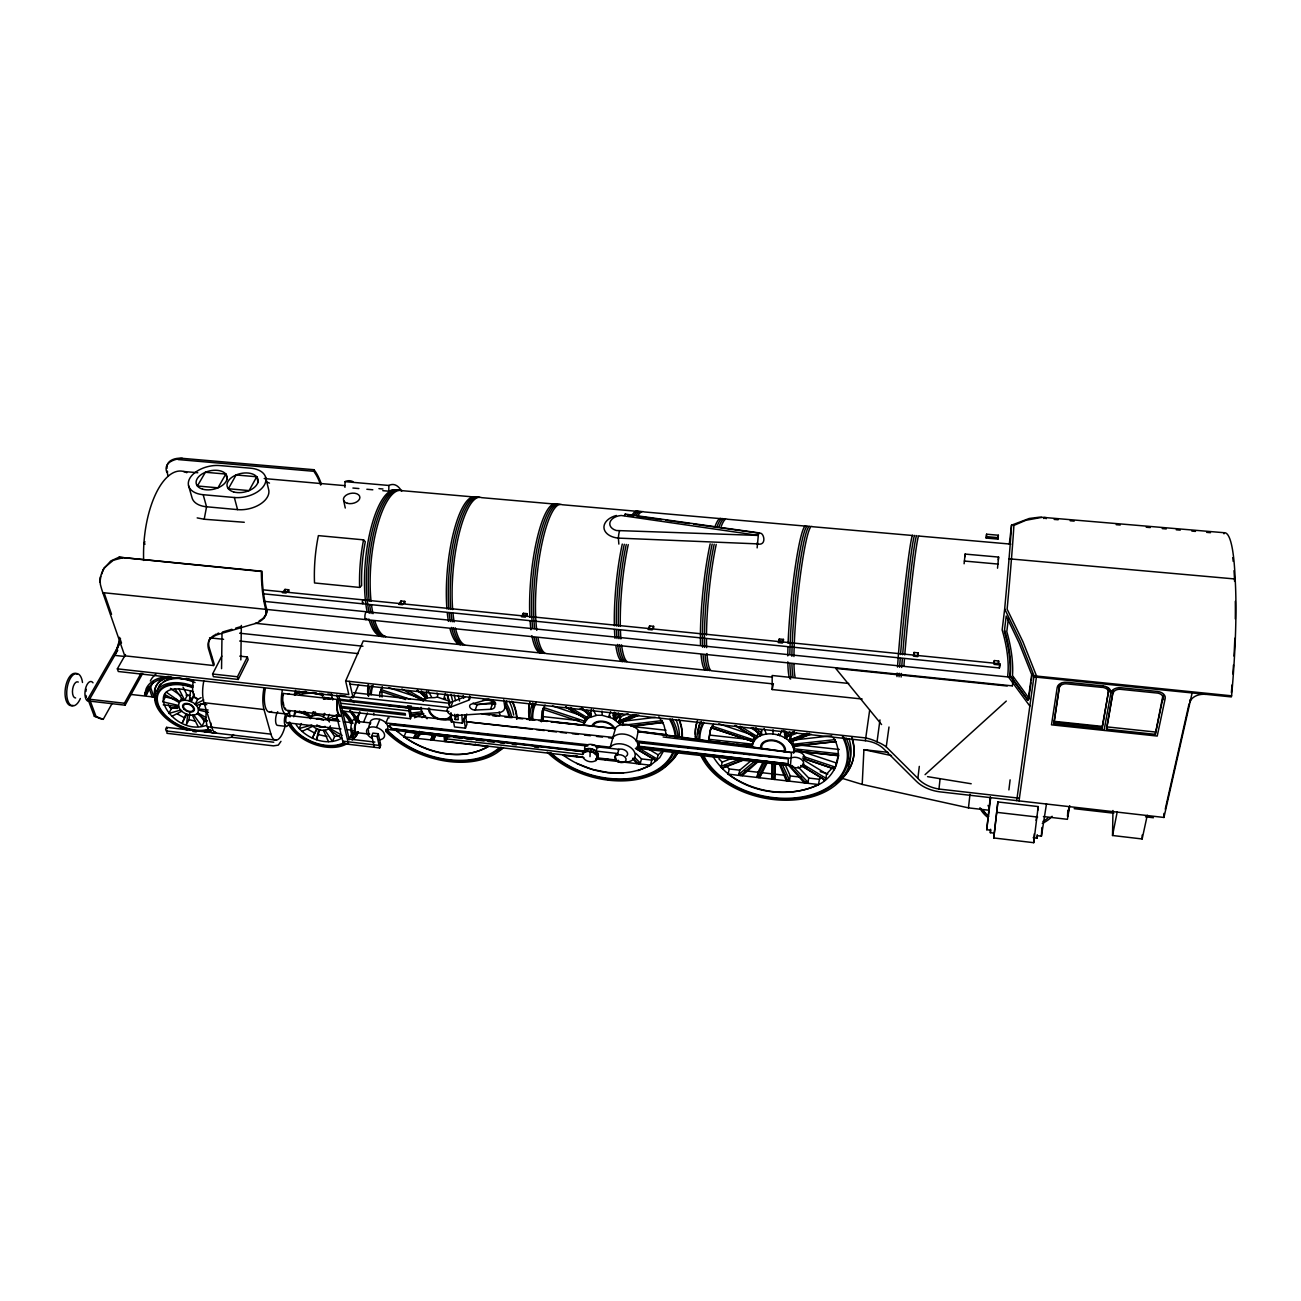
<?xml version="1.0" encoding="UTF-8"?>
<svg xmlns="http://www.w3.org/2000/svg" width="1301" height="1301" viewBox="0 0 1301 1301"><rect width="100%" height="100%" fill="white"/><g stroke="black" fill="none" stroke-linecap="round" stroke-linejoin="round"><path stroke-width="1.5" d="M649.606 627.651L649.606 625.927L653.606 626.318L653.606 628.058M1112.973 810.507L1112.534 835.502L1142.148 838.966L1142.148 835.096M788.13 763.833L788.292 758.857L638.661 742.725L638.986 746.953L788.13 763.833L639.181 746.254M635.701 739.96L636.287 740.903L790.488 758.255A7.839 5.188 11.1 0 1 801.449 759.475A7.839 5.188 11.1 0 1 801.4 766.874A7.839 5.188 11.1 0 1 790.423 765.655L791.561 752.563A7.806 5.188 11 0 1 801.758 753.246A7.806 5.188 11 0 1 803.644 760.239M221.56 668.649L222.016 633.034M240.831 659.9L241.352 625.439M344.944 487.338L345.041 481.646A69.587 23.694 -84.9 0 1 352.961 481.695M1113.136 693.254L1113.314 692.62A6.814 4.635 1.7 0 1 1119.868 689.254L1157.923 693.124A6.879 4.651 0.8 0 1 1162.98 697.694L1155.304 734.349L1106.533 729.178L1113.347 690.294M1106.533 729.178L1112.81 692.929M1059.518 685.464L1053.891 723.6L1102.126 728.706L1108.68 690.473A6.781 4.635 2.1 0 0 1108.176 688.814M382.787 490.672L388.755 491.193L388.901 485.468L345.041 481.646M1102.126 728.706L1102.191 726.397L1054.021 721.307M1108.631 692.799L1108.68 692.148A6.781 4.635 2.1 0 0 1103.59 687.595L1102.679 685.903M757.133 547.884L758.304 535.394L621.162 515.489A12.116 7.822 -4.4 0 0 610.023 522.205A12.116 7.822 -4.4 0 0 616.398 530.515L757.621 535.41M1067.796 810.263L1067.552 816.361L1069.194 806.636M779.332 638.986L779.25 640.726L783.365 641.133L783.446 639.393L779.332 638.986L778.291 642.613L782.421 643.019L783.446 639.393M104.047 568.147L100.031 577.872L100.372 584.377A80.077 36.363 -85 0 0 102.795 592.638L124.75 655.818L213.543 665.543L208.583 649.069A24.849 15.579 25.3 0 1 207.997 644.418L208.079 643.686A24.849 15.579 25.3 0 1 209.168 640.287L209.445 639.946A36.119 22.621 25 0 1 218.031 634.449L252.004 624.48A38.445 24.752 26.3 0 0 263.566 618.512L265.859 614.479L265.892 609.567M264.103 617.894L266.51 613.145L266.396 608.006A81.459 29.956 -84.9 0 1 262.07 573.692L262.038 571.253L119.058 557.202L110.748 560.975L103.267 569.431M988.695 810.214L968.464 807.872L862.205 784.422L863.913 749.669L887.949 752.336M1192.123 692.945L1163.94 817.451L939.566 791.805A32.476 21.45 7.2 0 1 926.605 788.146L924.653 787.203A32.476 21.45 7.2 0 1 916.473 781.364L883.477 748.595A23.955 15.954 9.2 0 0 865.36 740.708L869.67 710.151M262.786 589.808L999.851 663.738L999.672 665.836M1033.157 837.73L1037.043 838.202L1037.434 835.681L1041.418 836.153L1041.89 827.501M264.379 593.906L999.428 667.966L999.591 665.868M1037.043 838.202L1037.239 834.738M324.778 699.271L324.323 697.417L323.477 699.304M545.086 705.044L541.948 711.549L541.362 721.795L543.054 716.607L543.558 708.053M1033.726 842.69L1038.214 806.571L997.867 801.953L993.769 837.958L1033.726 842.69L1034.23 833.957M341.285 716.054L340.699 715.404A14.181 4.716 -83.1 0 1 337.349 701.467L337.317 699.499L283.276 693.466L282.967 695.417A15.043 5.448 -83 0 0 286.968 710.265L340.602 716.347A15.14 5.041 -83.1 0 1 337.024 701.467L337.317 699.499M998.648 661.006L998.387 664.795L994.062 664.356L994.338 660.566L998.648 661.006L998.452 662.778M100.811 576.587L99.917 582.441M993.769 837.958L997.867 801.953M994.224 833.144L990.337 832.689L990.614 829.257M583.368 752.954C584.312 743.521 603.762 750.921 596.492 758.076M990.337 832.689L990.646 830.184L986.711 829.713L990.354 796.716M1108.663 691.254L1108.728 689.823A6.781 4.635 2.1 0 0 1108.485 688.619M913.904 654.224L914.05 652.452L918.278 652.874L918.132 654.647M1231.38 692.636L1232.031 684.944M997.525 568.195L998.599 557.072L965.114 554.08L964.106 563.772M986.597 534.207L986.207 538.077L997.965 539.102L998.339 535.231L986.597 534.207L986.451 535.67M997.965 539.102L998.339 535.231M598.314 754.661C598.98 763.687 586.279 763.703 582.929 757.133L447.446 741.505A1.903 1.203 19.9 0 1 445.397 740.009A1.903 1.203 19.9 0 1 446.975 738.935L447.999 736.187L583.482 751.636L582.637 754.45L446.975 738.935M964.854 556.828L965.114 554.08M380.559 691.368L381.193 689.66L410.075 699.255M986.207 538.077L986.369 536.614L998.127 537.638M1019.399 798.212L938.964 789.04L940.054 779.023M994.143 662.339L994.338 660.566M968.464 807.872L969.977 794.309M998.29 559.82L998.599 557.072M1155.304 734.349L1162.948 695.352M1009.3 544.176L1011.528 525.181L1029.205 518.481L1039.418 517.18L1046.28 517.652L1046.134 518.741M187.718 714.395L186.498 724.511L189.003 719.632L189.832 712.883M190.58 690.636L189.312 701.06L191.019 697.791M938.964 789.04A29.695 19.629 7.1 0 1 917.872 778.372L919.303 766.387M1011.528 525.181A162.332 2.732 -84.2 0 1 1009.039 558.796A163.08 2.748 -84.2 0 1 1004.665 608.966L1002.16 629.96A62.513 24.117 72.6 0 1 1007.69 675.918L1029.839 706.069M1008.438 618.186L1006.795 631.652L1007.543 634.303A66.66 25.792 72.6 0 1 1012.471 675.577L1029.481 698.962M1008.893 789.902L1010.113 779.852M986.711 829.713L990.695 797.546M1043.857 518.546L1044.004 517.456L1224.225 532.727A165.91 21.922 -84.2 0 1 1235.153 578.994A166.691 22.133 -84.3 0 1 1231.592 695.807L1231.331 696.913L1033.905 676.91M1013.007 678.699L1013.203 677.479L1012.406 685.725M917.872 778.372L886.241 746.904L888.99 727.015M1016.699 800.619L1034.051 675.821L1020.407 641.409L1004.665 608.966M1019.025 800.896L1036.555 676.065L1022.895 641.653L1007.12 609.193A163.129 2.96 -84.2 0 0 1011.446 559.007A162.365 2.927 -84.2 0 0 1013.886 525.393L1025.936 520.27L1041.727 517.375M886.241 746.904A29.695 19.759 9.2 0 0 877.037 741.846L879.964 719.908M918.278 652.874L917.725 656.615L913.481 656.176L914.05 652.452M283.325 695.417L283.276 693.466M1036.116 820.378L1036.718 816.443M1037.629 810.523L1038.214 806.571M1053.891 723.6L1059.486 686.229L1059.567 687.123A6.733 4.619 3.1 0 1 1065.942 683.773L1102.63 687.448M708.622 742.416L710.167 730.137L713.647 724.332M708.557 740.464L710.883 728.235M1041.418 836.153L1046.508 803.709M833.925 769.981L835.291 767.135L803.107 756.401M834.51 769.135L802.473 758.044M835.096 768.306L838.397 754.873M838.381 754.954L838.56 753.783L794.179 748.839L793.659 753.246M838.299 756.922L838.592 755.572L794.163 750.791L838.495 755.751M835.421 741.781L835.079 739.619L792.716 744.302L793.041 746.432M825.696 779.413L826.607 773.981L832.868 767.314M834.884 740.789L835.079 739.619M823.907 780.73L824.102 779.559L800.863 765.46M824.801 780.08L825.891 778.242L802.636 764.11M712.932 756.271C733.471 790.748 783.186 801.27 818.492 784.714L819.435 779.283L822.118 777.282M1069.747 805.693L1067.422 819.321L1043.418 816.54M320.696 485.094A81.134 29.695 -84.9 0 0 314.403 472.23L313.964 469.71L182.335 458.342C175.977 457.529 165.926 460.099 167.016 468.311M806.067 783.088L788.113 764.012M807.823 783.3L808.75 778.063L798.082 766.842M804.311 782.893L788.373 765.021M1108.68 690.473L1102.175 727.161L1053.973 722.071M708.411 741.424L752.059 745.912L752.189 747.294C754.141 725.844 793.935 732.04 793.952 751.962M1104.061 730.414L1110.891 692.978A9.091 6.18 1.7 0 1 1121.039 687.757L1157.37 691.449A9.172 6.196 0.8 0 1 1165.192 698.523L1157.223 736.057L1051.501 724.836L1057.193 687.497A8.977 6.163 3.1 0 1 1067.064 682.277L1102.988 685.92A9.058 6.18 2.1 0 1 1110.891 692.978M789.3 781.153L790.276 775.949L784.91 764.045M197.183 517.896L204.208 519.245L206.55 506.772L203.167 494.705A23.727 14.051 -13.1 0 1 189.865 478.215A23.727 14.051 -13.1 0 1 219.967 465.563L250.654 468.214A23.743 14.181 -12.6 0 1 264.461 484.818A23.743 14.181 -12.6 0 1 234.343 497.519L203.167 494.705M792.488 745.457L793.512 740.041L831.762 735.781M786.324 780.811L779.169 763.671M793.496 747.425L793.106 746.042L836.136 741.586L793.724 746.254M787.821 780.99L780.372 764.321M793.968 749.994L794.976 744.579M790.032 742.107L789.398 740.074L807.14 733.211M796.879 733.211L791.366 735.341L790.553 739.602L809.368 733.39M790.91 742.985L791.122 741.83L811.027 734.171M708.492 741.033L708.817 739.31L752.401 744.172L751.978 746.286M789.17 741.245L790.211 735.829L789.056 734.658M785.284 732.252L786.097 731.569L786.422 732.983L785.381 738.399L785.202 730.967M794.521 731.52L785.462 738.009L786.097 731.569M786.536 739.131L786.747 737.96M773.103 779.299L818.524 784.519C789.561 798.456 753.702 792.683 728.121 774.128L773.103 779.299L773.119 762.532M774.518 779.462L775.526 763.118M778.161 735.179L778.388 734.008M779.527 735.65L782.047 730.381M771.704 779.136L771.851 763.329M1112.534 835.502L1117.217 811.824M772.989 734.138L773.07 729.812M759.93 777.787L760.695 773.997M280.983 741.342L278.284 745.131L273.47 745.863L167.016 733.325L166.804 730.381M756.971 777.445L758.028 772.257L763.036 762.207M766.468 734.203L764.094 728.414M758.45 777.608L766.696 761.036M318.664 729.487L316.582 739.651L319.835 729.568M862.173 699.027L772.192 689.546L773.412 683.643M759.508 736.138L759.751 734.984L752.84 727.747M761.784 730.333L760.646 735.65L761.508 732.04A11.742 7.904 11.7 0 1 761.492 729.959M753.604 741.131L754.726 735.748M755.165 739.017L755.409 737.862L735.016 725.486M756.044 738.334L757.149 736.496L740.139 726.153M756.906 737.651L758.028 732.252L751.23 728.121M752.157 745.327L753.442 738.887M753.068 741.993L753.848 739.976L712.167 726.088L711.387 728.105M740.383 775.542L756.531 761.996M742.123 775.738L757.621 762.093M738.643 775.331L739.749 770.159L751.783 760.142M1142.148 838.966L1147.271 815.255M728.072 774.323L729.259 768.972L725.275 765.086M721.892 768.306L721.258 766.289L739.326 759.329M722.754 769.151L723.014 767.997L744.692 759.67M721.014 767.444L722.201 762.093L733.016 757.914M1223.981 533.833L1224.225 532.727M1165.257 809.189L1189.081 703.743M616.43 515.472A18.181 11.758 -4.4 0 0 603.973 527.881A18.181 11.758 -4.4 0 0 618.382 538.11L757.101 543.867L757.41 542.517M710.866 728.95L711.143 727.812L753.149 741.603L711.484 727.714M711.907 727.243L712.167 726.088M999.851 663.803L999.428 667.966M101.364 574.229L103.121 569.594M663.738 750.693L664.014 749.555M655.98 760.76L657.054 758.955L636.905 747.002M656.761 760.093L658.127 754.808L661.087 752.352M662.502 722.705L662.193 720.591L622.236 725.373L623.407 721.226L655.314 717.388M663.103 723.681L663.396 722.543L633.392 726.121M655.184 761.41L655.476 760.272L635.343 748.335M638.043 770.647L650.402 765.395L651.785 760.093L654.175 758.109M661.9 721.73L662.193 720.591M638.417 763.817L640.368 763.069L634.742 757.507M640.125 764.012L641.474 758.922L635.864 753.36M636.726 763.622L632.741 758.499M195.085 682.553A43.779 26.264 25 0 0 146.428 694.701L144.606 694.49L146.216 688.554A45.616 27.354 25 0 1 168.756 676.504M636.287 740.903L638.336 730.268A13.303 8.814 15.6 0 0 626.659 724.429A13.303 8.814 15.6 0 0 615.747 727.747L612.56 738.236L608.543 737.781M432.761 733.52L431.216 739.033L432.322 739.927L433.981 739.358L435.461 734.04M433.835 734.528L432.257 740.106M445.3 693.433L443.82 698.621M617.325 754.954L618.886 749.327L597.338 746.872L595.289 753.897M617.926 761.703L618.317 760.288M619.243 723.177L618.674 721.193L634.01 714.721M628.041 713.566L620.902 716.575L619.731 720.721L636.156 714.786M620.17 724.055L620.496 722.917L638.937 715.192M605.258 759.995L605.534 759.052L608.25 759.377L607.99 760.304M592.036 745.213L610.218 747.164L612.999 737.407A13.384 8.798 15.6 0 1 629.034 735.358A13.384 8.798 15.6 0 1 637.555 747.018M618.349 722.315L620.902 716.575M613.308 718.786L614.43 714.899M615.975 714.249L615.536 712.834L614.479 719.502L613.275 715.713A11.465 7.66 16.4 0 0 613.096 713.647M615.633 720.234L621.748 713.647M613.275 715.713L614.283 712.216M597.501 757.475L596.232 754.759L597.045 751.945M597.11 756.109L597.923 753.295M595.988 760.63L596.801 757.816L616.365 760.06M608.624 716.802L610.624 711.582M609.958 717.323L610.283 716.2M596.232 754.759L593.289 752.547L594.118 749.734M594.931 753.555L595.76 750.742M593.289 752.547L591.435 751.815L592.248 749.002M584.8 720.185L583.629 724.055L588.231 717.973L597.013 715.241L602.249 715.322L601.989 711.045M582.637 754.45L584.328 752.336L587.548 751.376L588.377 748.563M590.296 748.612L590.004 756.613M583.255 753.279L584.084 750.466M584.328 752.336L585.157 749.522M596.037 715.42L593.305 709.679M585.792 751.685L586.621 748.872M585.71 720.234L586.052 719.095L565.431 706.882M575.042 756.531L576.994 755.783L576.717 756.71M586.475 719.534L587.58 717.729L570.391 707.533M587.239 718.851L588.816 713.615M589.581 717.355L589.922 716.217L581.645 708.069M583.986 723.177L584.751 721.209L543.704 707.549L542.517 710.379M584.409 722.331L586.003 717.095M584.588 722.64L583.759 725.373L551.738 721.795M563.154 755.344L583.873 757.54M120.001 638.58L114.781 655.379L124.815 656.485M115.854 653.509L120.505 638.58M294.985 710.704L293.766 716.786L296.059 711.81L306.646 714.233M542.419 721.274L543.314 718.542M543.346 708.671L543.704 707.549M330.438 725.877C327.592 733.455 316.436 730.105 312.11 725.519M465.205 696.767L452.862 701.532L450.78 707.061A6.115 3.968 20.1 0 0 447.463 711.728A6.115 3.968 20.1 0 0 455.122 715.583L499.08 712.623A10.245 6.733 19.2 0 0 504.739 706.654L506.691 701.076A10.213 6.733 19.2 0 1 505.455 704.996M488.233 746.546C461.627 761.573 427.996 753.198 403.993 736.854L488.233 746.546C458.846 763.15 420.012 752.189 396.236 730.3M490.526 709.305A6.619 4.342 19.3 0 0 494.396 703.841A6.619 4.342 19.3 0 0 485.127 700.214L471.564 704.052A4.407 2.878 19.6 0 0 470.035 707.516A4.407 2.878 19.6 0 0 475.19 710.07L490.526 709.305L492.494 703.727A6.603 4.342 19.3 0 0 495.291 703.012M474.979 745.018L475.304 744.107L476.621 745.213M453.512 721.421L454.504 726.934L465.465 728.17L466.961 724.072L465.384 714.883L462.359 723.128L451.317 721.876A241.189 149.176 25.1 0 0 450.699 713.712M475.19 710.07L477.207 704.508L492.494 703.727M363.434 602.9C361.808 606.055 362.085 598.086 363.564 600.509M465.449 717.745L466.831 713.989M450.78 707.061L468.458 700.28L469.824 696.588M382.071 687.156L379.681 693.612L379.794 697.011M457.773 714.363A237.058 147.046 24.9 0 1 458.228 719.729L455.171 719.518L456.993 714.542M451.317 721.876L452.341 719.128M444.6 741.521L443.917 735.114M445.918 741.668L444.975 736.041M433.623 740.269L435.493 735.341L444.617 736.399M445.137 699.141L445.56 698.052M430.875 739.944L432.745 735.032L418.938 733.455M425.069 696.962L423.589 700.735C426.321 694.262 440.941 701.694 437.022 692.945M415.409 738.171L419.394 733.764M431.672 697.287L428.387 691.254M417.036 738.35L421.524 732.983M421.947 712.769L422.37 711.68L410.872 713.159M422.565 713.729L422.386 712.086M413.799 737.992L415.718 733.081L405.928 731.975L403.912 737.033M423.248 714.672L422.695 713.371L411.214 714.834M421.069 707.24L422.028 712.997L427.053 718.77M420.662 709.273L387.958 705.24M421.02 710.248L421.443 709.159L409.864 707.874M425.671 699.222L426.11 698.133L417.475 690.067M341.887 710.98L410.466 718.721L411.539 716.022L409.961 708.199L338.26 700.198M410.466 718.721L408.888 710.899L409.961 708.199M397.195 731.146L398.578 730.886L398.139 731.975M757.654 535.313C762.419 526.742 769.102 546.94 757.101 543.867M391.78 727.975L388.674 725.714L391.503 728.641L584.604 751.084M233.578 734.577L231.188 737.293L226.439 738.009L166.203 730.934L165.617 729.194L166.577 727.357L216.714 733.211M336.439 715.192L343.35 743.7L379.681 747.929L380.786 745.213L378.233 733.731L372.883 733.114L371.761 735.829L374.346 747.311M388.397 726.381L390.95 724.055L396.968 724.706M380.217 742.676L379.111 745.392L342.732 741.163M186.059 713.745L182.303 722.901L183.994 719.648M194.207 693.856L190.987 701.694L193.524 696.799L197.671 699.434L201.086 697.661M186.336 714.363L184.84 718.022L177.57 714.054M379.681 747.929L377.127 736.447L378.233 733.731M376.493 727.47L379.843 719.339M653.606 626.318L652.143 629.863L648.126 629.456L649.606 625.927M380.103 692.457L380.575 691.238L405.603 699.548M380.738 690.75L382.299 687.009M363.581 722.12L367.419 712.981M357.011 718.103L359.678 711.826M350.619 712.249A44.006 27.321 22.6 0 1 355.547 718.445L357.45 718.656L360.117 712.379M125.481 654.533L117.35 668.844L118.293 671.495L353.075 697.629L358.572 684.879M339.252 735.585L334.633 736.496L332.471 741.489L324.957 730.203M117.35 668.844L348.798 694.539L345.643 680.976L363.255 640.938L773.119 683.903M329.413 714.379L327.201 719.388L336.748 714.834M316.891 728.43L312.37 738.025L317.005 728.836M324.583 713.387L323.103 716.721L324.697 713.582M310.435 718.77L313.736 711.663M301.377 723.551L299.116 728.527L311.768 725.064M221.804 656.078L212.583 674.016L213.397 676.683L238.246 679.447L248.133 659.64L247.369 656.956L239.791 656.143M238.246 679.447L237.465 676.764L247.369 656.956M764.695 761.41L757.166 776.486L758.483 777.413L760.126 776.811L767.297 762.516M266.721 609.258L266.054 610.592L265.729 609.323A81.524 29.988 -84.8 0 1 261.355 571.481L119.058 557.202M266.136 611.259L266.803 609.941M266.152 612.088L266.819 610.771M266.12 612.901L266.786 611.584M266.022 613.698L266.689 612.381M265.859 614.479L266.51 613.145M264.981 616.625L266.282 613.893M207.314 720.803L204.403 721.404L201.915 726.3L193.816 715.095M197.671 699.434L195.134 704.329L203.72 699.905M213.543 665.543L214.226 664.226L209.266 647.752A24.833 15.579 25.3 0 1 208.697 643.117L208.762 642.385A24.833 15.579 25.3 0 1 209.868 638.97L210.128 638.628A36.086 22.637 25 0 1 211.835 636.921M211.526 658.843L212.209 657.525M183.018 687.091L187.246 695.385L184.693 700.28L178.741 688.652M208.583 649.069L209.266 647.752M218.031 634.449L218.714 633.132A36.086 22.637 25 0 0 217.397 633.62M209.168 640.287L209.868 638.97M181.522 698.393L179.814 701.646L166.333 692.213M178.188 706.638L171.39 708.622L168.837 713.485L180.725 710.021M165.081 695.206L165.373 696.978L162.771 701.841L178.367 705.418M612.56 738.236L612.999 737.407L466.181 721.73L532.288 729.194M130.425 694.392L153.908 697.06L155.795 693.563M144.736 694.018L148.038 687.969M144.606 694.49L146.249 691.465M146.428 694.701L153.404 681.887M256.704 476.768L249.093 490.607L228.358 488.753L236.115 474.963L256.704 476.768L258.167 482.59M527.247 613.682L525.36 617.129L521.441 616.739L523.344 613.291L527.247 613.682L527.312 615.389L523.409 614.999L523.344 613.291M90.306 701.19L125.107 705.191L124.424 703.256L141.061 673.235M125.107 705.191L142.687 673.398M119.123 644.743L87.883 699.06L94.339 716.266L101.543 719.144L103.218 719.339L112.081 703.532M225.821 474.052L217.966 487.826L197.378 485.989L205.379 472.263L225.821 474.052L227.252 479.418M117.757 650.191L89.59 699.255L96.03 716.461L103.218 719.339M288.155 693.986L289.131 693.97M664.209 749.864L659.721 757.637L650.402 765.395M168.301 476.133A79.703 36.005 -85.2 0 0 167.406 473.775L167.471 471.173M404.79 601.355L402.497 604.721L398.691 604.331L401.001 600.981L404.79 601.355L404.904 603.062M265.225 615.958L264.233 617.178A38.412 24.752 26.3 0 1 259.175 620.87M288.708 589.76L286.057 593.028L282.35 592.654L285.017 589.386L288.708 589.76L288.887 591.435M197.232 713.794C202.663 705.142 186.759 696.816 179.749 701.678C174.464 710.346 190.222 718.559 197.232 713.794L207.135 720.803M104.389 567.659L113.35 560.243L122.375 557.836M310.191 718.054C314.858 712.704 323.64 715.778 328.015 720.087M419.507 731.276L414.157 737.082L417.393 737.439M759.751 734.984L762.028 734.024L755.848 727.535M618.56 713.013L613.633 717.648L615.958 719.095M614.576 719.128L620.366 713.68M359.613 587.434L361.645 585.596L361.564 581.921A64.53 20.572 -84.7 0 1 364.605 545.395L365.288 541.72L363.564 539.85L318.387 535.622A69.961 23.971 -84.8 0 0 314.517 582.962L359.613 587.434A70.303 22.41 -84.7 0 1 363.564 539.85M925.076 774.648L1006.291 701.076M755.426 760.613L738.854 774.371L742.318 774.778M785.284 735.813L789.788 732.056M785.462 738.009L793.236 731.552M818.492 784.714C835.649 776.518 844.593 753.702 833.079 737.456M542.875 709.256L583.97 722.933M171.878 716.331L181.929 711.143M341.74 738.252C326.356 746.774 305.784 738.529 296.221 724.82M302.06 731.39L312.923 726.202M414.499 717.778L423.524 713.631M421.963 717.632L425.573 715.973M388.755 491.193L389.991 490.656A64.188 20.344 -84.8 0 1 395.618 491.111M637.815 715.062L619.357 722.803L620.496 722.917M790.211 735.829L791.366 735.341M745.457 758.873L721.974 767.915L723.014 767.997M808.214 734.756L790.097 741.716L791.122 741.83M166.788 472.296C163.113 462.245 174.854 458.911 182.335 458.342M145.11 544.094L143.728 543.2L144.964 541.834M222.487 632.026L231.92 629.261M235.692 628.139L241.352 626.48M196.337 705.467L205.005 702.93M337.577 718.006L328.356 720.526L329.495 722.006M206.306 725.389C170.707 738.057 137.012 675.138 193.426 691.725M408.628 709.663L418.206 708.427M483.078 699.987L489.013 699.222M477.646 704.557L495.502 702.247M491.941 704.459L495.909 703.955M410.27 715.306L423.671 713.582M630.627 726.137L662.599 722.331M744.107 745.554L749.945 744.904M449.658 761.101L454.423 760.743M244.279 522.27L204.208 519.245M187.246 695.385L188.661 695.417M587.548 751.376L591.435 751.815M623.569 772.957L607.811 772.55L591.825 769.265L576.636 763.362M1054.152 519.424L1058.152 519.75M1070.154 520.774L1074.171 521.116M1116.193 524.677L1120.21 525.019M1146.23 527.23L1150.23 527.572M1162.232 528.596L1166.249 528.938M1176.25 529.783L1180.251 530.125M1191.862 531.101L1195.456 531.41M1206.629 532.353L1210.483 532.694M178.123 459.562L313.671 471.287M183.685 471.499L197.785 472.735M264.201 478.557L344.716 485.631M378.933 488.639L382.966 488.997M393.016 489.875L397.049 490.233A73.604 23.239 -84.7 0 0 370.655 529.458A73.604 23.239 -84.7 0 0 367.045 611.503M1010.844 544.127L918.978 536.061A77.865 2.488 -84.3 0 0 912.895 573.399A77.865 2.488 -84.3 0 0 904.764 654.956M352.913 488.038L358.881 488.558M366.849 489.257L372.818 489.794M1009.039 558.796L1235.153 578.994M964.366 561.04L997.981 564.065M265.567 477.109L268.559 489.176A23.597 14.213 -12.7 0 1 260.574 503.942A23.597 14.213 -12.7 0 1 237.563 509.618L206.55 506.772A23.581 14.083 -13.2 0 1 192.011 497.665L188.547 485.631M1034.051 675.821L1231.592 695.807M263.859 601.338L1011.186 677.268M102.795 592.638L1012.357 685.871M1007.218 686.017L835.746 668.421L881.574 724.559M848.74 683.448L772.16 675.495L772.192 689.546M255.272 623.277L381.941 636.465M772.485 677.154L711.858 670.828A76.304 10.375 -84.4 0 1 706.947 653.574M239.644 633.213L362.946 646.223M1106.598 726.852L1155.288 732.008M492.607 715.696L496.624 716.119M504.674 716.965L510.708 717.599M516.741 718.233L522.774 718.868M526.807 719.29L534.841 720.136M538.874 720.559L546.908 721.404M550.941 721.827L615.308 728.576L481.5 713.647M209.542 637.815L223.593 639.311M239.677 641.019L358.182 653.622M409.864 715.713L452.097 720.234M587.987 744.774L385.925 722.966L388.023 717.794L389.113 717.908M403.001 725.356L409.034 726.007M415.068 726.674L421.085 727.324M427.118 727.975L433.152 728.625M439.185 729.276L445.218 729.926M451.236 730.577L457.269 731.227M463.302 731.878L469.336 732.528M475.353 733.179L481.386 733.829M487.42 734.48L491.436 734.919M499.486 735.781L505.504 736.431M511.537 737.082L517.57 737.732M523.604 738.383L529.637 739.033M535.654 739.684L539.687 740.123M547.721 740.985L553.754 741.635M559.772 742.286L565.805 742.952M571.838 743.603L577.872 744.253M597.972 746.416L604.006 747.067L595.76 746.904M390.674 724.738L587.71 746.026M345.643 680.976L865.507 737.911A32.818 21.824 9.3 0 1 875.248 741.017L876.825 741.765M349.953 684.115L865.36 740.708M212.583 674.016L237.465 676.764M353.612 692.669L449.821 703.321M543.054 716.607L579.01 720.591M632.985 726.592L665.982 730.251M709.793 735.114L751.311 739.732M796.993 744.806L839.259 749.49M327.754 694.035L331.771 694.474M339.805 695.368L345.822 696.051M351.855 696.718L448.26 707.435M407.555 705.727L411.409 706.15M485.517 714.412L489.452 714.851M493.388 715.29L499.275 715.957M541.736 720.689L547.737 721.356M637.669 731.39L666.86 734.642L666.567 735.781L663.933 725.015L658.859 716.77M332.731 698.458L322.713 697.336L321.721 693.368M338.748 699.125L448.975 711.436M388.641 705.5L394.431 706.15M398.285 706.573L406.01 707.435M716.802 742.155L720.77 742.595M726.706 743.261L732.642 743.928M736.594 744.367L752.433 746.14M324.307 698.637L330.291 699.304M341.073 703.304L408.888 710.899M340.732 706.329L405.18 713.566L405.489 715.095L341.09 707.858M536.305 729.65L544.322 730.544M548.339 730.999L556.373 731.91M560.389 732.365L566.407 733.032M572.424 733.715L578.441 734.382M584.458 735.065L590.475 735.748M596.509 736.415L602.526 737.098M640.873 742.253L646.922 742.936M652.988 743.619L657.021 744.074M663.087 744.757L669.137 745.44M675.203 746.124L681.252 746.807M687.318 747.49L693.368 748.156M697.417 748.612L705.484 749.522M709.533 749.978L715.583 750.661M721.648 751.344L725.682 751.799M733.764 752.71L737.797 753.165M743.863 753.848L749.913 754.531M755.979 755.214L762.028 755.897M768.094 756.58L774.144 757.263M780.21 757.946L784.243 758.402M186.027 695.108L190.044 695.563M636.856 748.254L790.423 765.655M203.834 680.992A22.426 9.042 -82.8 0 0 203.981 702.703L264.005 709.533L270.933 734.138A22.296 8.148 -82.7 0 0 285.342 725.112M357.564 721.453L370.899 722.966M206.778 704.654L201.004 704.004L198.5 708.899L208.127 709.988M332.519 718.981L338.455 719.648M269.746 712.119L286.562 714.038M287.57 715.355L339.772 721.307M343.789 721.762L351.823 722.673M596.118 751.084L617.715 753.539A5.773 3.773 15.6 0 0 616.121 758.629M729.259 768.972L739.749 770.159M745.066 770.777L758.028 772.257M760.971 772.583L772.713 773.932M641.474 758.922L651.785 760.093M775.526 774.258L785.349 775.38M790.276 775.949L801.497 777.234M808.75 778.063L819.435 779.283M1074.171 808.669L1113.802 813.206M1145.514 816.833L1153.434 817.744M163.259 704.849L178.562 706.606M169.618 707.516L177.652 708.443M87.883 699.06L124.424 703.256M286.805 722.738L341.008 728.967M347.025 729.65L351.042 730.121M350.912 730.528L354.474 730.934M595.793 758.906L619.374 761.622M620.821 761.784L650.451 765.199C622.707 779.819 587.824 772.989 563.203 755.165M356.409 732.609L369.744 734.154M371.761 735.829L377.127 736.447M286.415 726.43L277.682 725.421A7.432 2.716 -82.7 0 1 275.584 720.104A7.432 2.716 -82.7 0 1 277.731 711.712M997.054 812.377L1037.629 817.077M347.757 738.903L374.883 742.058M207.314 726.739L270.933 734.138M94.339 716.266L96.03 716.461M276.154 740.171L217.348 733.292A22.15 8.798 -82.5 0 1 210.681 722.722M231.611 737.277L273.763 742.22M755.409 737.862L735.699 725.551M391.503 728.641L584.393 751.783M387.308 729.389L449.788 736.886M453.821 737.374L461.888 738.35M465.921 738.822L471.97 739.553M476.003 740.041L484.07 741.001M488.103 741.489L494.136 742.22M500.186 742.936L504.219 743.424M512.285 744.4L516.318 744.888M534.467 747.067L538.484 747.538M663.12 736.984L791.561 752.563L638.921 731.211M638.775 731.764L791.561 752.563M627.749 514.985L633.733 515.814M637.734 516.367L661.705 519.684M665.689 520.237L689.66 523.555M693.661 524.108L759.556 533.231M625.358 514.106L759.215 532.906M824.102 779.559L801.595 765.557M927.548 776.648L971.197 783.755M655.476 760.272L635.913 748.417M602.249 715.322L612.69 718.396L620.658 724.511M437.591 697.173L449.642 701.288L448.146 697.531A11.302 7.367 20.6 0 0 447.788 695.482M326.958 736.577L318.794 734.658M195.345 721.177L189.003 719.632M863.913 749.669L891.51 755.605M165.373 696.978L177.034 699.645M198.663 710.086L208.436 712.33M166.577 727.357L167.195 728.641M801.156 765.882L806.88 767.623M820.232 771.672L827.859 773.997M841.227 778.047L862.205 784.422M769.916 797.952L773.201 798.977M605.437 778.714L608.608 779.706M718.819 723.779L752.84 735.13M798.229 750.254L835.99 762.841M803.937 758.743L834.12 768.81M589.922 716.217L590.621 716.867L591.109 713.273A11.465 7.66 16.4 0 1 591.451 709.289M552.486 705.939L582.279 715.859M388.625 687.611L421.28 698.458M426.11 698.133L426.761 695.189A11.302 7.367 20.6 0 1 426.728 691.221M314.582 733.032L307.361 729.015M164.56 694.392L179.115 702.491M197.898 712.981L205.883 717.436M299.441 711.127L310.695 717.501M329.364 728.088L342.082 735.309M416.938 690.603L423.85 694.62M408.4 690.571L424.012 699.629M401.879 688.928L423.069 701.044M565.951 706.931L586.588 719.16M580.246 708.525L585.385 711.582M648.077 748.839L658.127 754.808M804.473 781.917L808.002 782.324L791.967 765.476M803.4 759.849L826.607 773.981M636.986 762.679L638.466 763.622L633.018 758.239M170.431 688.392L180.872 695.726M786.503 779.852L789.496 780.193L782.568 764.89M304.125 711.354L311.492 716.656M328.551 728.934L341.594 738.317M771.883 778.161L774.713 778.486L774.697 763.638M444.942 740.611L445.983 741.489M598.281 747.75L596.98 746.53A7.66 4.993 16.4 0 0 588.719 744.481A7.66 4.993 16.4 0 0 584.621 748.758M421.231 690.831L427.102 696.328L426.777 698.377L419.572 691.644M618.642 715.892L619.845 717.062M718.933 758.906L722.201 762.093M586.914 710.248L591.142 714.412L590.735 716.493L582.458 708.329M753.816 728.023L760.727 735.276M778.697 734.252L779.608 735.26M168.333 704.947L171.39 708.622M351.986 711.777L357.45 718.656M1027.627 699.987L1010.096 676.178A62.529 24.199 72.6 0 0 1004.6 630.204M174.871 688.863L183.165 700.361M198.63 713.403L204.403 721.404M492.868 700.084L495.112 703.353M312.891 712.054L315.086 715.355M329.299 728.43L334.633 736.496M192.304 715.16L198.094 726.478M988.028 805.4L989.264 807.97M315.184 711.94L316.68 715.29M323.38 730.268L328.47 741.668M104.243 593.256L111.544 614.316M119.513 637.295L121.497 643.052M150.542 687.123L153.908 697.06M148.737 686.928L152.103 696.848M155.063 698.767L156.933 704.296M499.112 711.94L500.283 715.501M203.981 702.703L211.656 727.243M455.171 719.518L454.992 717.095A245.401 151.794 25.1 0 0 454.716 714.298M234.343 497.519L237.563 509.618M331.381 694.279L332.747 699.971M338.911 695.97L349.335 739.716M336.813 694.88L348.635 744.318M349.319 681.382L353.075 697.629M357.482 716.331L358.783 721.941M343.659 500.527L345.269 508.04M463.872 718.998L465.465 728.17M469.628 696.084L469.921 697.791A4.765 3.122 20 0 1 468.458 700.28M503.731 699.824L504.739 706.654M285.017 589.386L285.195 591.061M618.853 544.094L618.382 538.11A7.318 1.529 -84 0 1 619.504 531.084M638.661 742.725L638.986 746.953M401.001 600.981L401.115 602.672M381.909 691.953L382.087 697.043M1189.976 699.84L1190.025 702.182A13.921 9.302 -0.3 0 1 1205.913 694.344M1163.419 695.563L1163.452 699.613M1162.883 696.002L1162.899 698.344M1163.907 813.401L1163.94 817.451M1032.262 673.625A78.873 2.797 -84.2 0 1 1031.319 680.667M1031.026 682.749A78.873 2.797 -84.2 0 1 1028.619 697.954M143.663 560.438A71.88 31.013 -85 0 1 186.791 472.735M374.948 621.325A73.653 23.028 -84.7 0 0 387.389 637.035L460.83 644.694A74.255 20.247 -84.7 0 1 450.065 629.017M372.98 613.698A73.653 23.028 -84.7 0 1 371.533 605.111M371.078 601.387A73.653 23.028 -84.7 0 1 377.843 524.254A73.653 23.028 -84.7 0 1 402.513 490.705L476.036 497.161A74.255 20.247 -84.7 0 0 453.87 531.231A74.255 20.247 -84.7 0 0 446.926 608.998M385.015 636.075A73.604 23.239 -84.7 0 1 368.817 618.951M385.568 636.856A73.637 23.093 -84.7 0 1 373.094 621.13M371.11 613.503A73.637 23.093 -84.7 0 1 369.647 604.916M369.208 601.192A73.637 23.093 -84.7 0 1 375.956 524.075A73.637 23.093 -84.7 0 1 400.692 490.558M383.762 636.661A73.62 23.158 -84.7 0 1 371.224 620.935M369.24 613.308A73.62 23.158 -84.7 0 1 372.314 530.613A73.62 23.158 -84.7 0 1 398.87 490.396M462.684 644.889A74.271 20.182 -84.7 0 1 451.512 627.424M450.325 621.569A74.271 20.182 -84.7 0 1 449.17 612.934M448.829 609.193A74.271 20.182 -84.7 0 1 455.789 531.41A74.271 20.182 -84.7 0 1 477.89 497.324M464.538 645.068A74.287 20.1 -84.7 0 1 453.415 627.619M452.244 621.764A74.287 20.1 -84.7 0 1 451.089 613.129M450.748 609.388A74.287 20.1 -84.7 0 1 457.708 531.589A74.287 20.1 -84.7 0 1 479.744 497.486M455.317 627.814A74.303 20.035 -84.7 0 0 466.392 645.263L541.118 653.053A74.905 17.157 -84.6 0 1 531.881 635.652M454.147 621.959A74.303 20.035 -84.7 0 1 452.992 613.324M452.667 609.584A74.303 20.035 -84.7 0 1 459.611 531.767A74.303 20.035 -84.7 0 1 481.598 497.649L556.405 504.219A74.905 17.157 -84.6 0 0 537.037 538.874A74.905 17.157 -84.6 0 0 529.881 617.325M448.438 621.374A74.255 20.247 -84.7 0 1 447.268 612.738M542.989 653.248A74.921 17.076 -84.6 0 1 534.158 637.653M532.694 628.334A74.921 17.076 -84.6 0 1 537.703 544.924A74.921 17.076 -84.6 0 1 558.292 504.398M538.012 638.043A74.954 16.929 -84.6 0 0 546.762 653.639L622.821 661.558A75.572 13.953 -84.5 0 1 615.893 646.028M536.776 630.351A74.954 16.929 -84.6 0 1 541.411 546.274A74.954 16.929 -84.6 0 1 562.065 504.723L638.206 511.407A75.572 13.953 -84.5 0 0 632.449 514.513M530.954 629.765A74.905 17.157 -84.6 0 1 530.109 621.097M544.875 653.444A74.938 17.011 -84.6 0 1 536.093 637.848M534.646 628.529A74.938 17.011 -84.6 0 1 539.655 545.103A74.938 17.011 -84.6 0 1 560.178 504.56M614.999 638.319A75.572 13.953 -84.5 0 1 614.479 629.603M614.365 625.814A75.572 13.953 -84.5 0 1 622.285 544.078M621.536 644.824A75.621 13.726 -84.5 0 0 628.578 662.16L706.004 670.226A76.255 10.619 -84.4 0 1 701.076 654.761M620.919 638.921A75.621 13.726 -84.5 0 1 620.431 630.204M620.317 626.415A75.621 13.726 -84.5 0 1 628.253 544.615M637.279 516.692A75.621 13.726 -84.5 0 1 643.962 511.911L721.486 518.725A76.255 10.619 -84.4 0 0 715.322 525.653M624.74 661.754A75.588 13.872 -84.5 0 1 617.601 644.418M616.983 638.515A75.588 13.872 -84.5 0 1 616.463 629.798M616.349 626.009A75.588 13.872 -84.5 0 1 624.285 544.257M634.4 514.676A75.588 13.872 -84.5 0 1 640.125 511.569M626.659 661.965A75.604 13.791 -84.5 0 1 619.569 644.629M618.951 638.726A75.604 13.791 -84.5 0 1 618.447 629.993M618.333 626.204A75.604 13.791 -84.5 0 1 626.269 544.436M636.352 514.854A75.604 13.791 -84.5 0 1 642.043 511.748M706.622 647.638A76.304 10.375 -84.4 0 1 706.476 638.872M706.492 635.051A76.304 10.375 -84.4 0 1 716.217 544.403M721.307 526.189A76.304 10.375 -84.4 0 1 727.34 519.229L806.246 526.173A76.938 7.172 -84.4 0 0 795.919 562.65A76.938 7.172 -84.4 0 0 788.097 643.247M709.907 670.633A76.287 10.457 -84.4 0 1 705.077 655.184M704.622 647.426A76.287 10.457 -84.4 0 1 714.2 544.208M719.323 526.011A76.287 10.457 -84.4 0 1 725.389 519.066M707.955 670.422A76.271 10.538 -84.4 0 1 703.077 654.972M702.605 647.231A76.271 10.538 -84.4 0 1 712.184 544.029M717.323 525.832A76.271 10.538 -84.4 0 1 723.437 518.888M700.54 645.377A76.255 10.619 -84.4 0 1 710.167 543.851M791.073 676.585A76.954 7.09 -84.4 0 1 789.902 663.884M789.853 654.452A76.954 7.09 -84.4 0 1 797.074 568.911A76.954 7.09 -84.4 0 1 808.246 526.336M790.683 679.041A76.938 7.172 -84.4 0 1 787.821 661.851M787.788 655.899A76.938 7.172 -84.4 0 1 787.951 647.085M793.09 676.796A76.97 7.009 -84.4 0 1 791.935 664.079M791.886 656.306A76.97 7.009 -84.4 0 1 799.009 570.131A76.97 7.009 -84.4 0 1 810.23 526.515M795.09 677.008A76.987 6.928 -84.4 0 1 793.968 664.291M793.935 656.517A76.987 6.928 -84.4 0 1 801.074 570.326A76.987 6.928 -84.4 0 1 812.231 526.694L912.879 535.524A77.816 2.748 -84.3 0 0 905.707 580.002A77.816 2.748 -84.3 0 0 897.527 667.055M901.138 677.024A77.849 2.569 -84.3 0 1 901.333 673.463M901.707 667.478A77.849 2.569 -84.3 0 1 902.341 658.615M902.65 654.745A77.849 2.569 -84.3 0 1 910.781 573.204A77.849 2.569 -84.3 0 1 916.945 535.882M903.919 666.031A77.865 2.488 -84.3 0 1 904.455 658.826M899.056 676.813A77.832 2.651 -84.3 0 1 899.235 673.251M899.609 667.267A77.832 2.651 -84.3 0 1 900.243 658.404M900.536 654.533A77.832 2.651 -84.3 0 1 908.683 573.009A77.832 2.651 -84.3 0 1 914.912 535.703M896.974 676.601A77.816 2.748 -84.3 0 1 897.153 673.04M617.78 749.815A5.757 3.773 15.6 0 1 625.748 750.71A5.757 3.773 15.6 0 1 626.22 756.223M463.189 695.563A240.197 149.826 24.9 0 1 463.693 698.377M458.163 695.287A241.27 149.68 24.9 0 1 459.529 700.979M461.79 714.948A241.27 149.68 24.9 0 1 462.359 723.128M446.959 694.067A241.189 149.176 25.1 0 1 449.495 705.386M454.163 695.043A237.058 147.046 24.9 0 1 455.529 700.637M450.959 694.311A245.401 151.794 25.1 0 1 452.358 700.101M446.78 737.943A1.886 1.203 19.9 0 1 447.999 736.187M370.004 724.283A9.4 5.936 21.5 0 1 380.998 719.729A9.4 5.936 21.5 0 1 386.169 730.544M610.218 747.164A13.449 8.798 15.6 0 1 625.732 744.936A13.449 8.798 15.6 0 1 635.099 756.027A13.449 8.798 15.6 0 1 622.789 762.061M619.374 761.378A13.449 8.798 15.6 0 1 616.154 760.109M373.907 714.916A9.351 5.936 21.5 0 1 373.842 713.29M357.417 731.796A5.627 1.821 -82.9 0 1 355.14 730.349A5.627 1.821 -82.9 0 1 356.246 722.852A5.627 1.821 -82.9 0 1 358.702 722.998M287.163 722.592A3.724 1.334 -82.7 0 1 285.781 720.673A3.724 1.334 -82.7 0 1 286.708 716.054A3.724 1.334 -82.7 0 1 288.415 716.379M369.305 734.008A5.627 1.773 -82.9 0 1 368.427 730.154M368.508 728.706A5.627 1.773 -82.9 0 1 369.923 723.779M358.182 732.154A7.497 2.423 -82.9 0 1 354.604 731.975A7.497 2.423 -82.9 0 1 356.198 721.047A7.497 2.423 -82.9 0 1 359.499 723.161M372.346 738.448A9.432 5.92 21.4 0 1 368.232 728.137A9.432 5.92 21.4 0 1 382.592 731.081A9.432 5.92 21.4 0 1 379.241 739.862M354.002 732.967A7.497 2.439 -82.9 0 1 351.042 731.552A7.497 2.439 -82.9 0 1 352.034 721.974A7.497 2.439 -82.9 0 1 355.336 720.104M1052.119 816.28A39.615 25.63 5.5 0 1 1042.312 823.403M987.264 816.995A39.615 25.63 5.5 0 1 979.832 807.921M985.394 813.304A42.543 27.597 5.5 0 1 980.45 808.311M1047.76 818.118A37.615 24.329 5.5 0 1 1042.898 821.419M988.744 816.264A37.615 24.329 5.5 0 1 983.491 810.686M624.431 515.489A7.253 1.268 -85.7 0 1 625.667 514.464M388.901 485.468A69.929 22.166 -84.8 0 1 401.684 491.258M366.833 618.56A3.936 1.285 -84.1 0 1 365.158 618.821A3.936 1.285 -84.1 0 1 365.239 613.909A3.936 1.285 -84.1 0 1 366.947 611.958M88.744 701.304A9.985 4.667 -82.2 0 1 85.476 688.88A9.985 4.667 -82.2 0 1 93.022 682.814M73.035 705.321A16.295 7.773 -82.1 0 1 65.343 688.554A16.295 7.773 -82.1 0 1 77.231 674.194M80.337 698.523A16.295 7.757 -82.1 0 1 68.124 701.483A16.295 7.757 -82.1 0 1 71.457 676.699A16.295 7.757 -82.1 0 1 82.5 682.488M75.621 697.97A8.148 3.87 -82.1 0 1 72.677 688.863A8.148 3.87 -82.1 0 1 78.288 682.066M86.451 697.173A8.164 3.822 -82.2 0 1 86.012 695.498M85.915 691.433A8.164 3.822 -82.2 0 1 86.256 689.335M1235.316 601.322A163.698 21.727 -84.3 0 1 1235.316 618.934M1234.828 638.254A163.698 21.727 -84.3 0 1 1233.998 656.094M1233.478 664.974A163.698 21.727 -84.3 0 1 1232.876 673.983M1232.763 557.69A162.934 21.515 -84.2 0 1 1233.202 561.381M1234.015 570.684A162.934 21.515 -84.2 0 1 1234.584 581.401M1059.648 685.594A6.716 4.619 3 0 1 1059.908 685.025M1060.738 683.984A6.716 4.619 3 0 1 1061.307 683.545M1107.281 687.757A6.781 4.635 2.1 0 1 1107.785 688.262M212.811 636.14A36.086 22.637 25 0 1 213.852 635.425M214.974 634.758A36.086 22.637 25 0 1 216.145 634.156M449.561 706.215A6.098 3.968 20.1 0 1 452.862 701.532M477.207 704.508A4.391 2.878 19.7 0 1 473.06 703.093M196.841 698.182A13.059 5.367 -82.8 0 1 193.296 681.854M264.005 709.533A22.572 8.375 -83 0 1 264.054 687.692M271.633 711.403A18.816 6.977 -83 0 1 265.29 706.785A18.816 6.977 -83 0 1 265.339 688.668M287.944 711.663A7.432 2.683 -82.7 0 1 289.993 716.997M289.147 722.592A7.432 2.683 -82.7 0 1 284.903 724.999A7.432 2.683 -82.7 0 1 285.797 713.907M295.587 690.376A18.848 6.814 -83 0 1 295.311 695.173M290.253 711.371A18.848 6.814 -83 0 1 282.724 710.297A18.848 6.814 -83 0 1 282.301 690.555M285.765 708.899A14.1 5.106 -83 0 1 284.659 707.533M283.813 705.337A14.1 5.106 -83 0 1 283.293 702.442M215.429 731.894A22.133 8.847 -82.5 0 1 206.274 711.175M313.964 469.71A81.069 29.647 -85 0 1 321.282 483.939M211.575 730.609A35.956 21.58 25 0 1 204.452 732.089M196.305 731.91A35.956 21.58 25 0 1 192.873 731.373M187.637 730.105A35.956 21.58 25 0 1 154.803 696.263A35.956 21.58 25 0 1 192.987 685.936M157.112 691.66A35.875 21.597 25.1 0 1 189.832 680.065M158.592 687.335A35.859 21.597 25.1 0 1 160.69 684.147M163.292 681.838A35.859 21.597 25.1 0 1 172.87 678.195M155.356 697.141A38.607 23.255 25.1 0 1 162.592 679.285M155.486 699.548A38.623 23.239 25.1 0 1 171.098 676.975M210.42 729.471A34.135 20.491 25 0 1 157.925 705.597A34.135 20.491 25 0 1 192.759 687.058M208.323 729.373A33.241 19.938 25 0 1 158.446 704.931A33.241 19.938 25 0 1 192.646 687.611M354.197 734.122A36.054 22.459 22.7 0 1 351.628 737.212M299.458 695.01A36.054 22.459 22.7 0 1 322.957 694.88M349.79 710.996A36.054 22.459 22.7 0 1 355.433 720.77M303.409 693.287A36.038 22.459 22.7 0 1 307.361 692.701M312.468 692.571A36.038 22.459 22.7 0 1 315.997 692.815M350.099 710.281A36.038 22.459 22.7 0 1 353.53 715.127M320.973 726.527A5.48 3.399 22.6 0 1 317.086 725.031M316.647 719.274A5.48 3.399 22.6 0 1 321.802 719.86M358.344 731.764A38.786 24.182 22.7 0 1 353.774 738.285M294.579 694.018A38.786 24.182 22.7 0 1 298.059 692.49M356.881 716.688A38.786 24.182 22.7 0 1 358.783 721.974M346.847 743.733A36.135 22.442 22.6 0 1 289.147 725.421M344.066 711.338A36.135 22.442 22.6 0 1 353.01 723.437M354.376 732.935A36.135 22.442 22.6 0 1 352.376 738.431M358.051 732.479A38.802 24.182 22.7 0 1 352.148 740.058M294.254 694.734A38.802 24.182 22.7 0 1 305.881 691.465M356.572 717.404A38.802 24.182 22.7 0 1 358.003 720.949M325.039 726.365A6.391 3.968 22.6 0 1 316.582 725.389M316.078 718.689A6.391 3.968 22.6 0 1 323.51 720.201M344.114 743.44A34.314 21.32 22.6 0 1 289.082 722.218M341.561 710.818A34.314 21.32 22.6 0 1 351.335 723.405M352.652 732.43A34.314 21.32 22.6 0 1 350.75 737.651M344.83 742.155A33.403 20.751 22.6 0 1 314.435 742.595A33.403 20.751 22.6 0 1 289.895 722.234M342.228 712.216A33.403 20.751 22.6 0 1 350.489 723.389M351.807 728.365A33.403 20.751 22.6 0 1 349.936 737.26M266.152 481.923A33.419 20.214 -12.7 0 1 269.486 483.11M150.347 680.976A45.421 27.402 25.1 0 1 155.974 674.227M186.336 678.455A45.616 27.354 25 0 1 193.621 680.765M294.384 693.628A44.006 27.321 22.6 0 1 323.071 695.531M350.18 699.092A45.649 28.492 22.7 0 1 354.148 702.686M294.904 692.051A45.844 28.459 22.6 0 1 299.767 691.368M319.574 693.27A45.844 28.459 22.6 0 1 323.282 694.344M843.308 736.626A75.621 50.446 11.7 0 1 798.912 798.115A75.621 50.446 11.7 0 1 702.654 755.344M698.881 740.367A75.621 50.446 11.7 0 1 703.207 722.169M846.04 738.057A77.588 51.764 11.7 0 1 798.375 799.513A77.588 51.764 11.7 0 1 700.849 755.507M696.978 740.139A77.588 51.764 11.7 0 1 701.402 721.47M842.381 736.773A74.645 49.796 11.7 0 1 798.57 797.48A74.645 49.796 11.7 0 1 703.548 755.247M699.824 740.464A74.645 49.796 11.7 0 1 704.117 722.51M698.035 733.634A77.393 51.764 11.6 0 1 700.068 722.25M848.951 738.594A77.393 51.764 11.6 0 1 847.845 765.769M783.739 730.381A11.742 7.904 11.7 0 1 784.503 734.577M761.54 747.359A11.628 7.757 11.7 0 1 774.518 741.001A11.628 7.757 11.7 0 1 784.129 751.913M760.581 747.246A12.603 8.408 11.7 0 1 774.648 740.35A12.603 8.408 11.7 0 1 785.056 752.189M851.83 738.399A80.32 53.731 11.6 0 1 836.218 783.609M705.467 761.459A80.32 53.731 11.6 0 1 702.02 756.401M695.547 738.789A80.32 53.731 11.6 0 1 697.271 721.437M851.96 737.618A80.288 53.731 11.6 0 1 839.454 780.356M696.019 739.814A80.288 53.731 11.6 0 1 695.531 736.252M695.417 734.496A80.288 53.731 11.6 0 1 697.45 720.673M675.691 752.889A75.816 50.154 16.3 0 1 620.073 780.893A75.816 50.154 16.3 0 1 547.217 752.206M530.076 719.599A75.816 50.154 16.3 0 1 532.776 702.979M672.292 718.981A75.816 50.154 16.3 0 1 678.032 736.35M674.52 750.596A73.913 48.885 16.3 0 1 621.959 779.624A73.913 48.885 16.3 0 1 549.965 752.937M531.93 719.86A73.913 48.885 16.3 0 1 534.565 703.662M670.535 719.258A73.913 48.885 16.3 0 1 676.26 737.83M531.735 707.533A75.637 50.17 16.3 0 1 532.434 703.857M676 719.616A75.637 50.17 16.3 0 1 679.301 737.325M672.959 752.011A72.954 48.251 16.3 0 1 620.447 779.006A72.954 48.251 16.3 0 1 550.632 752.645M532.841 719.99A72.954 48.251 16.3 0 1 536.256 702.345M669.641 719.388A72.954 48.251 16.3 0 1 675.317 737.732M592.736 726.511A11.367 7.513 16.3 0 1 602.9 721.892A11.367 7.513 16.3 0 1 614.17 728.902M591.825 726.234A12.311 8.148 16.3 0 1 602.835 721.242A12.311 8.148 16.3 0 1 615.064 728.82M677.837 752.726A78.499 52.073 16.3 0 1 658.761 770.371M529.653 720.282A78.499 52.073 16.3 0 1 529.702 703.044M678.732 719.404A78.499 52.073 16.3 0 1 682.131 737.797M677.024 753.686A78.467 52.073 16.3 0 1 673.446 758.516M672.259 759.833A78.467 52.073 16.3 0 1 662.014 767.915M529.897 719.534A78.467 52.073 16.3 0 1 529.946 702.312M679.626 720.429A78.467 52.073 16.3 0 1 682.147 739.017M502.625 748.075A74.677 48.267 20.4 0 1 385.665 731.292M368.525 695.954A74.677 48.267 20.4 0 1 369.614 686.879M506.04 702.686A74.677 48.267 20.4 0 1 511.862 717.81M450.943 712.655A11.205 7.237 20.3 0 1 440.258 718.933A11.205 7.237 20.3 0 1 429.525 708.297M501.08 747.164A72.791 47.047 20.4 0 1 385.763 729.471M370.346 694.523A72.791 47.047 20.4 0 1 371.907 685.806M505.959 705.89A72.791 47.047 20.4 0 1 509.992 717.404M498.95 747.961A71.848 46.429 20.4 0 1 386.446 729.243M371.257 694.734A71.848 46.429 20.4 0 1 373.078 685.318M505.097 705.955A71.848 46.429 20.4 0 1 509.081 717.339M451.837 714.883A12.132 7.839 20.3 0 1 438.73 719.177A12.132 7.839 20.3 0 1 428.631 708.037M509.228 701.304A74.499 48.283 20.4 0 1 513.651 715.062M503.487 747.668A77.328 50.121 20.4 0 1 500.202 750.059M367.939 694.978A77.328 50.121 20.4 0 1 368.02 685.302M511.813 701.076A77.328 50.121 20.4 0 1 516.757 719.323M500.446 749.327A77.296 50.121 20.4 0 1 497.324 751.214M368.541 696.23A77.296 50.121 20.4 0 1 368.329 684.586M512.903 702.133A77.296 50.121 20.4 0 1 517.001 718.591M1010.048 675.333L1028.164 700.247L1031.693 674.568L1019.106 642.954L1006.21 616.024L1004.356 631.424L1005.104 634.059A66.644 25.711 72.6 0 1 1010.048 675.333M233.611 491.924A15.823 9.465 -12.6 0 0 258.086 481.468A15.823 9.465 -12.6 0 0 235.985 475.011A15.823 9.465 -12.6 0 0 233.611 491.924M202.549 489.143A15.807 9.367 -13.1 0 0 227.106 478.735A15.807 9.367 -13.1 0 0 205.249 472.328A15.807 9.367 -13.1 0 0 202.549 489.143M616.69 760.939A5.773 3.773 15.6 0 0 625.992 760.288A5.773 3.773 15.6 0 0 618.674 754.71A5.773 3.773 15.6 0 0 616.69 760.939M347.416 503.324A8.31 5.123 -10.6 0 0 359.889 497.551A8.31 5.123 -10.6 0 0 347.692 494.315A8.31 5.123 -10.6 0 0 347.416 503.324M184.173 709.321A6.359 3.822 25 0 0 194.239 710.492A6.359 3.822 25 0 0 187.133 703.418A6.359 3.822 25 0 0 184.173 709.321M184.791 709.094A5.448 3.269 25 0 0 193.426 710.102A5.448 3.269 25 0 0 187.328 704.036A5.448 3.269 25 0 0 184.791 709.094"/></g></svg>
